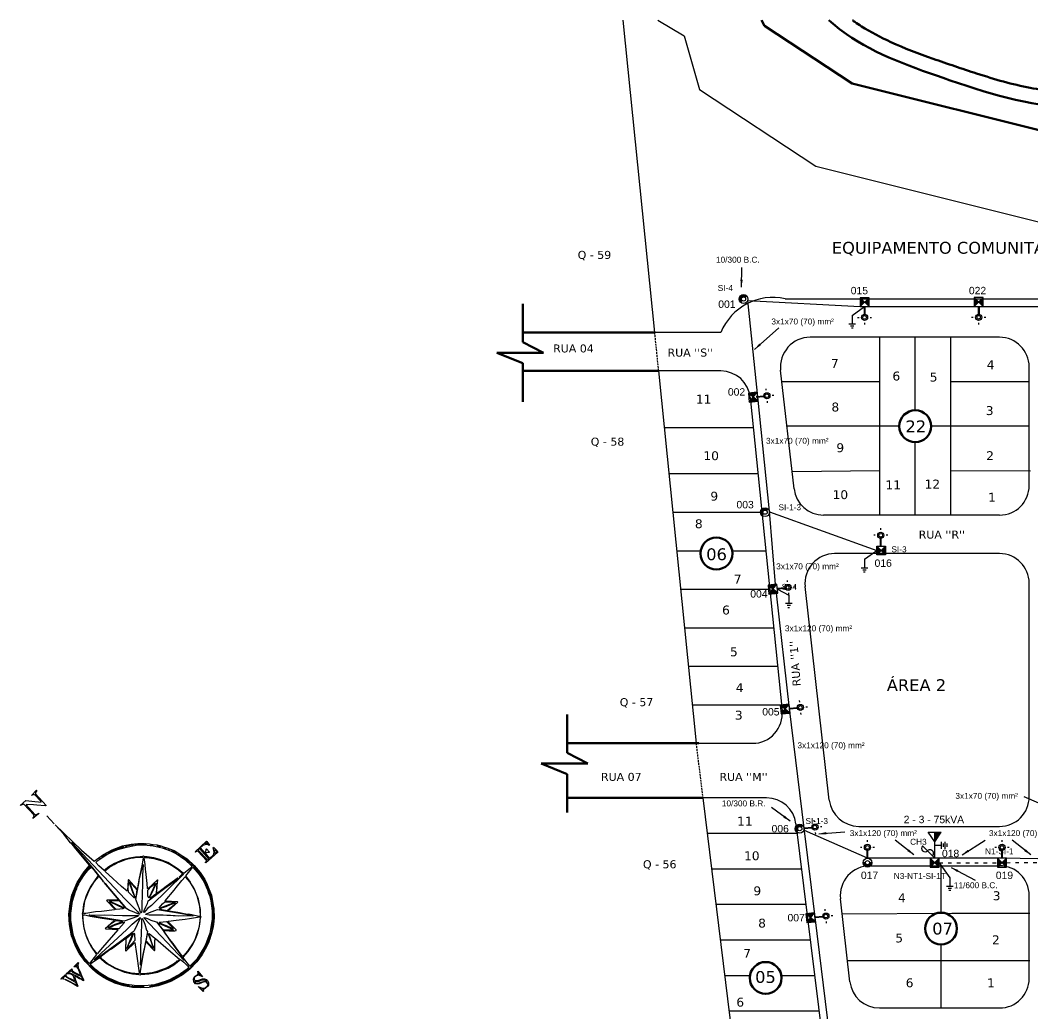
# Model space of a CAD drawing. Header units: millimetres. Extents: x 573 to 1525, y 204 to 1035.
# Drawn here: x 572.7 to 914.3, y 699.4 to 1034.7 of the extents above; entities that cross this region are included whole.
import ezdxf

# ---------------------------------------------------------------- set-up
doc = ezdxf.new("R2010")
doc.units = ezdxf.units.MM
doc.header["$LTSCALE"] = 0.1
doc.linetypes.add('ACAD_ISO03W100', pattern=[30, 12, -18])
doc.linetypes.add('DASHED2', pattern=[9.525, 6.35, -3.175])
for name, color, linetype in [('7', 7, 'Continuous'), ('Aterramento do neutro', 7, 'Continuous'), ('Chave Seccionadora', 7, 'Continuous'), ('DIVISALOTE', 8, 'Continuous'), ('LAGO', 4, 'Continuous'), ('Linha de Alta', 7, 'ACAD_ISO03W100'), ('Linha de Baixa', 7, 'Continuous'), ('LOTEAMENTO', 7, 'Continuous'), ('Luminária', 7, 'Continuous'), ('Numero do Poste', 7, 'Continuous'), ('Posteamento Quadrado', 7, 'Continuous'), ('Posteamento_circular', 7, 'Continuous'), ('Posto de transformação de 75kVA', 7, 'Continuous'), ('TEXTO', 5, 'Continuous'), ('TEXTO_POSTES', 7, 'Continuous')]:
    doc.layers.add(name, color=color, linetype=linetype)
doc.styles.get("Standard").update_dxf_attribs({"font": 'arial.ttf'})
doc.styles.add('TEXTO ARQ', font='verdana.ttf', dxfattribs={"height": 0.13})
doc.dimstyles.new('ISO-25', dxfattribs={"dimtxt": 2.5, "dimasz": 2.5, "dimexe": 1.25, "dimexo": 0.625, "dimtad": 1, "dimtxsty": 'Standard', "dimcen": 2.5, "dimadec": 0, "dimazin": 0, "dimtfac": 1, "dimtmove": 0, "dimatfit": 3, "dimfxl": 1, "dimarcsym": 0})

# ---------------------------------------------------------------- blocks, each defined once
blk = doc.blocks.new('A$C2C4B7220')
at = {"layer": 'Posteamento_circular'}
blk.add_hatch(color=256, dxfattribs=at).paths.add_polyline_path([(0, 1.5), (0.79, 1.5, -1), (2.21, 1.5), (3, 1.5, 1)])
for p, q in [((0.79, 1.5), (0, 1.5)), ((2.21, 1.5), (3, 1.5))]:
    blk.add_line(p, q, dxfattribs=at)
for radius in [1.5, 0.706]:
    blk.add_circle((1.5, 1.5), radius, dxfattribs=at)
blk = doc.blocks.new('A$C36D80377')
at = {"layer": 'Posteamento Quadrado'}
h = blk.add_hatch(color=256, dxfattribs=at)
h.paths.add_polyline_path([(3, 3), (0, 3), (1.5, 1.5)])
h.paths.add_polyline_path([(1.5, 1.5), (0, 0), (3, 0)])
blk.add_hatch(color=256, dxfattribs=at).paths.add_polyline_path([(1.5, 1.5), (0, 0), (3, 0)])
for p, q in [((0, 3), (3, 0)), ((3, 3), (0, 0))]:
    blk.add_line(p, q, dxfattribs=at)
blk.add_lwpolyline([(0, 0), (3, 0), (3, 3), (0, 3)], close=True, dxfattribs=at)
blk = doc.blocks.new('A$C0ECB1C16')
at = {"layer": 'Luminária'}
for p, q in [((2.39, 4.77), (2.39, 4.24)), ((0.54, 2.39), (0, 2.39)), ((2.39, 0.54), (2.39, 0)), ((3.42, 2.51), (3, 2.46)), ((3, 2.32), (3.42, 2.27)), ((6.05, 2.39), (3.01, 2.39)), ((6.05, 2.51), (3.42, 2.51)), ((6.05, 2.27), (3.42, 2.27))]:
    blk.add_line(p, q, dxfattribs=at)
for radius in [1.04, 0.618]:
    blk.add_circle((2.39, 2.39), radius, dxfattribs=at)
blk = doc.blocks.new('A$C71C201EE')
at = {"layer": 'Luminária'}
for p, q in [((0.54, 3.66), (0, 3.66)), ((2.39, 5.51), (2.39, 6.05)), ((4.77, 3.66), (4.24, 3.66)), ((2.32, 3.05), (2.27, 2.63)), ((2.27, 0), (2.27, 2.63)), ((2.39, 0), (2.39, 3.04)), ((2.51, 2.63), (2.46, 3.05)), ((2.51, 0), (2.51, 2.63))]:
    blk.add_line(p, q, dxfattribs=at)
for radius in [1.04, 0.618]:
    blk.add_circle((2.39, 3.66), radius, dxfattribs=at)
blk = doc.blocks.new('A$C0726275B')
at = {"layer": 'Aterramento do neutro'}
for p, q in [((0, 1.12), (2.86, 1.12)), ((2.86, 0), (2.86, 2.25)), ((3.55, 0.56), (3.55, 1.69)), ((4.24, 0.84), (4.24, 1.41))]:
    blk.add_line(p, q, dxfattribs=at)
blk = doc.blocks.new('A$C17DE67E3')
at = {"layer": 'Chave Seccionadora'}
blk.add_line((0, 0), (4.15, 4.09), dxfattribs=at)
for centre, start, end in [((3.32, 3.26), 44.605, 224.442), ((1.64, 1.61), 224.442, 44.605)]:
    blk.add_arc(centre, 1.18, start, end, dxfattribs=at)

msp = doc.modelspace()

# ---------------------------------------------------------------- hatches: boundary and pattern name
at = {"layer": 'Posto de transformação de 75kVA'}
msp.add_hatch(color=256, dxfattribs=at).paths.add_polyline_path([(883.45, 760.72), (881.24, 760.72), (881.24, 757.5)])

# ---------------------------------------------------------------- linework, layer by layer
at = {"layer": '7', "linetype": 'Continuous'}
for points in [[(578.84, 766.96), (576.87, 765.33), (577.32, 765.97), (577.3, 766.58), (573.85, 770.14), (572.67, 769.75), (574.53, 771.41), (577.59, 771.07), (578.8, 770.98), (579.69, 770.89), (579.52, 771.32), (577.68, 773.26), (577.28, 773.47), (576.42, 773.15), (578.1, 774.88), (578.23, 774.75), (577.78, 774.12), (577.79, 773.7), (581.44, 769.71), (581.08, 769.58), (578.26, 769.88), (577.12, 769.91), (574.82, 770.11), (574.64, 769.94), (577.72, 766.62), (578.42, 766.84), (578.92, 767.17), (578.84, 766.96)], [(584.15, 763.54), (581.61, 766.28), (584.15, 763.54)], [(629.84, 714.46), (627.46, 712.54), (623.67, 710.44), (621.86, 709.77), (621.6, 709.6), (619.19, 708.88), (616.21, 708.33), (613.3, 708.19), (610.51, 708.35), (607.63, 708.87), (604.62, 709.79), (602.17, 710.89), (600.71, 711.69), (598.63, 713.14), (597.13, 714.34), (594.56, 717.05), (592.56, 719.89), (591.65, 721.58), (591.19, 722.62), (590.72, 723.67), (590.52, 724.43), (590, 725.79), (589.25, 729.53), (589.1, 733), (589.46, 736.68), (590.12, 739.41), (591.85, 743.72), (594.19, 747.35), (596.04, 749.46), (596.08, 749.63), (590.86, 755.79), (589.67, 757.11), (587.41, 760.04), (584.5, 763.24), (593.38, 754.68), (597.6, 750.94), (600.71, 753.2), (603.68, 754.8), (607.22, 756.06), (610.07, 756.63), (612.31, 756.86), (614.63, 756.93), (614.55, 756.72), (613.53, 756.8), (612.3, 756.68), (611.49, 756.62), (611.38, 756.47), (613.02, 756.49), (615.32, 756.54), (614.9, 756.91), (616.28, 756.82), (617.53, 756.61), (618.64, 756.43), (618.9, 756.5), (619.23, 756.29), (619.79, 756.23), (621.36, 755.68), (621.8, 755.58), (623.41, 755), (624.56, 754.53), (627.57, 752.65), (629.02, 751.68), (631.36, 749.52), (633.4, 747.08), (634.95, 744.7), (635.47, 743.61), (636.11, 742.19), (637.16, 739.44), (637.81, 736.02), (637.96, 735.01), (638.05, 731.86), (637.83, 729.73), (637.76, 728.92), (637.25, 726.51), (636.9, 725.48), (636.62, 724.58), (636.41, 724.14), (636.27, 723.55), (635.57, 722), (634.1, 719.49), (632.3, 716.96), (629.84, 714.46)], [(612.91, 732.93), (610.57, 733.96), (609.59, 734.32), (608.61, 734.8), (601.72, 742.97), (600.91, 743.78), (605.81, 737.85), (605.79, 737.73), (602.03, 737.8), (601.83, 737.65), (604.56, 734.7), (604.42, 734.56), (600.07, 733.97), (598.03, 733.82), (594.75, 733.29), (594.07, 733.24), (593.89, 733.42), (594.31, 736.7), (594.44, 737.31), (594.63, 737.77), (594.71, 738.13), (595.78, 740.8), (596.33, 741.95), (597.7, 744.13), (599.22, 745.74), (599.74, 745.23), (600.73, 743.96), (600.2, 744.86), (597.13, 748.71), (589.92, 757.1), (590.05, 757.23), (608.06, 738.14), (612.36, 733.8), (612.91, 732.93)], [(630.16, 748.6), (627.82, 746.82), (627.25, 747.09), (625.93, 748.29), (622.48, 750.44), (619.72, 751.5), (617.76, 752.02), (615.54, 752.36), (614.55, 752.37), (614.25, 752.61), (613.58, 752.39), (613.11, 752.44), (611.6, 752.26), (609.58, 751.99), (607.23, 751.33), (604.5, 750.14), (602.55, 748.99), (600.94, 747.84), (599.18, 749.32), (598.15, 750.48), (598.87, 751.2), (601.92, 753.23), (603.92, 754.25), (604.7, 754.54), (605.61, 754.88), (608.51, 755.7), (611.79, 756.3), (613.79, 756.41), (615.53, 756.35), (617.56, 756.1), (620.58, 755.4), (623.39, 754.39), (624.45, 753.83), (625.4, 753.39), (626.76, 752.51), (628.26, 751.49), (630.51, 749.31), (630.62, 749.04), (630.16, 748.6)], [(606.34, 755.32), (604.98, 754.91), (602.09, 753.6), (602.31, 753.84), (604.71, 755.01), (606.49, 755.61), (606.34, 755.32)], [(606.92, 755.53), (606.65, 755.44), (606.74, 755.71), (607.03, 755.7), (606.92, 755.53)], [(607.46, 755.69), (607.17, 755.63), (607.29, 755.88), (607.54, 755.91), (607.46, 755.69)], [(608.46, 755.94), (608.29, 755.89), (608.17, 756.05), (608.45, 756.13), (608.46, 755.94)], [(609.69, 756.23), (608.66, 756.02), (608.79, 756.25), (609.64, 756.39), (609.69, 756.23)], [(610.71, 756.33), (609.85, 756.24), (609.91, 756.44), (610.83, 756.58), (610.71, 756.33)], [(617.18, 756.35), (616.81, 756.37), (616.79, 756.5), (617.06, 756.58), (617.24, 756.43), (617.18, 756.35)], [(619.83, 755.78), (619.03, 756.03), (619.26, 756.15), (619.92, 755.9), (619.83, 755.78)], [(621.81, 755.17), (621.35, 755.32), (621.19, 755.53), (621.71, 755.42), (621.88, 755.24), (621.81, 755.17)], [(623, 754.76), (622.67, 754.93), (622.8, 755.05), (623, 754.76)], [(639.18, 753.83), (635.28, 750.33), (635.12, 750.46), (635.51, 750.98), (635.5, 751.17), (632.68, 754.24), (632.24, 754.31), (631.81, 753.94), (631.69, 754.14), (635.48, 757.64), (635.61, 757.62), (636.51, 756.38), (636.37, 756.24), (636.06, 756.41), (635.33, 756.51), (634.23, 756.2), (633.42, 755.47), (634.88, 753.78), (635.08, 753.79), (635.44, 754.62), (635.36, 755), (635.47, 755.15), (636.56, 753.93), (636.38, 753.83), (635.96, 753.89), (635.48, 753.78), (635.18, 753.53), (636.65, 751.92), (637.9, 753.07), (638.14, 753.82), (638.03, 754.67), (637.8, 755.43), (637.93, 755.62), (639.16, 754.37), (639.36, 754.01), (639.18, 753.83)], [(635.97, 751.23), (632.66, 754.64), (633.1, 755.17), (636.34, 751.66), (635.97, 751.23)], [(635.77, 756.68), (634.94, 756.74), (634.91, 756.85), (635.33, 757.25), (635.82, 756.77), (635.77, 756.68)], [(599.33, 751.82), (599.5, 752.01), (599.64, 752.11), (599.33, 751.82)], [(601.56, 753.23), (600.08, 752.39), (600.34, 752.67), (601.8, 753.53), (601.56, 753.23)], [(612.05, 741.58), (609.25, 744.7), (609.07, 744.42), (608.91, 741.01), (608.72, 740.8), (606.86, 742.35), (603.93, 745.07), (601.29, 747.47), (601.24, 747.67), (602.76, 748.94), (604.37, 749.84), (605.44, 750.44), (606.22, 750.73), (608.49, 751.59), (609.99, 751.93), (610.84, 752.07), (612.16, 752.23), (613.87, 752.28), (614.11, 752.06), (613.74, 749.39), (612.82, 745.19), (612.4, 742.57), (612.26, 741.91), (612.05, 741.58)], [(614.44, 733.61), (614.33, 733.75), (614.47, 734.31), (615.04, 735.55), (615.57, 736.65), (615.87, 737.56), (618.16, 739.39), (619.26, 740.15), (621.49, 741.86), (623.38, 743.2), (625.3, 744.68), (625.91, 745.33), (621.87, 742.39), (618.95, 740.18), (618.81, 740.29), (618.87, 742.81), (619.04, 744.47), (618.96, 744.64), (615.72, 741.56), (615.56, 741.69), (615.47, 743.43), (615, 747.47), (614.97, 748.13), (614.83, 749.76), (614.54, 751.42), (614.43, 752.01), (614.62, 752.22), (615.43, 752.22), (617.79, 751.87), (620.88, 750.95), (622.56, 750.17), (624.02, 749.38), (625.75, 748.22), (627.33, 746.75), (627.36, 746.56), (626.28, 745.5), (627.77, 746.5), (616.91, 735.99), (615.66, 734.91), (614.44, 733.61)], [(624.21, 754.23), (623.95, 754.33), (623.93, 754.52), (624.13, 754.39), (624.21, 754.23)], [(625.24, 753.59), (624.41, 754.13), (624.43, 754.22), (625.35, 753.77), (625.24, 753.59)], [(626.57, 752.86), (625.81, 753.36), (625.97, 753.48), (626.64, 753), (626.57, 752.86)], [(628.18, 751.79), (627.05, 752.61), (627.19, 752.75), (627.83, 752.3), (628.16, 751.88), (628.18, 751.79)], [(629.92, 750.33), (628.37, 751.77), (629.03, 751.41), (629.94, 750.53), (629.92, 750.33)], [(638.43, 753.51), (638.31, 753.67), (638.21, 754.63), (638.36, 754.8), (638.95, 754.07), (638.43, 753.51)], [(595.63, 716.14), (593.42, 718.88), (591.35, 722.52), (590.85, 723.97), (590.1, 726.24), (589.33, 730.59), (589.3, 731.62), (589.31, 733.45), (589.48, 735.48), (589.91, 737.95), (590.26, 739.05), (590.46, 739.76), (590.88, 740.87), (591.02, 741.28), (591.22, 741.72), (591.78, 743.06), (592.27, 743.94), (592.53, 744.48), (594.08, 746.83), (595.38, 748.41), (596.32, 749.27), (596.34, 749.14), (593.89, 746.11), (592.05, 742.96), (590.8, 739.85), (590.11, 737.44), (589.61, 734.02), (589.63, 730.38), (590.22, 726.78), (591.08, 723.92), (591.51, 723.02), (592.02, 721.82), (593.45, 719.33), (595.74, 716.32), (595.63, 716.14)], [(596.03, 716.46), (594.48, 718.13), (593.44, 719.78), (592.88, 720.54), (591.43, 723.55), (590.8, 725.5), (590.38, 726.86), (589.77, 731.01), (589.76, 733.35), (590.25, 737.4), (591.29, 740.73), (591.71, 741.66), (591.9, 742.3), (592.43, 743.22), (592.6, 743.67), (594.16, 746.09), (595.73, 748.12), (596.62, 748.92), (597.44, 748.13), (599.01, 746.11), (596.46, 742.49), (595.65, 741.02), (594.88, 739.24), (594.05, 736.35), (593.71, 733.39), (593.54, 733.09), (593.65, 732.94), (593.78, 731.04), (594.12, 728.39), (594.86, 725.58), (595.37, 724.49), (596.18, 722.91), (596.69, 721.89), (598.43, 719.4), (596.03, 716.46)], [(613.5, 733.42), (613.26, 733.78), (612.79, 735.19), (612.53, 735.65), (612.5, 735.97), (611.86, 737.46), (611.79, 737.83), (611.69, 738.01), (612.85, 744.05), (612.84, 744.5), (613.57, 747.72), (613.92, 749.63), (614.13, 749.79), (613.93, 746.13), (613.91, 743.34), (613.64, 736.07), (613.66, 734.09), (613.5, 733.42)], [(629.91, 715.5), (627.73, 718.19), (627.65, 718.54), (629.37, 720.49), (630.92, 722.84), (631.15, 723.34), (631.66, 724.35), (632.58, 726.63), (633.17, 728.95), (633.52, 731.91), (633.67, 732.15), (633.48, 732.43), (633.44, 734.67), (632.81, 738.11), (631.26, 741.96), (630.17, 743.65), (630.13, 743.87), (628.52, 745.94), (630.89, 748.87), (633.07, 746.42), (634.6, 744.08), (635.88, 741.26), (636.24, 740.14), (636.49, 739.33), (636.98, 737.52), (637.44, 734.16), (637.42, 731.34), (636.66, 726.69), (635.33, 723), (634.66, 721.67), (632.27, 717.92), (629.91, 715.5)], [(630.94, 749.37), (630.19, 750.23), (631, 749.53), (630.94, 749.37)], [(632.2, 717.15), (631.87, 717.05), (633.84, 719.84), (634.13, 720.39), (634.69, 721.34), (635.11, 722.2), (635.45, 722.76), (636.35, 725.13), (636.55, 725.84), (637.17, 728.51), (637.38, 729.76), (637.54, 731), (637.57, 733.55), (637.59, 734.48), (637.49, 734.66), (637.52, 735.29), (637.21, 737.02), (636.89, 738.9), (636.29, 740.71), (635.87, 741.71), (635.53, 742.44), (635.24, 743.22), (634.76, 743.99), (634.76, 744.17), (633.34, 746.4), (631.15, 749.15), (631.28, 749.27), (633.23, 746.99), (634.31, 745.38), (635.64, 742.8), (636.14, 741.62), (636.44, 741.03), (637.11, 738.86), (637.13, 738.36), (637.51, 737.04), (637.75, 735.61), (637.81, 733.99), (637.8, 730.83), (637.27, 727.41), (636.87, 725.8), (635.81, 723.04), (634.43, 720.33), (632.2, 717.15)], [(633.21, 732.31), (632.47, 732.35), (629.59, 733.01), (629.09, 732.99), (625.8, 733.61), (622.82, 734.04), (622.63, 734.21), (625.79, 737.08), (625.76, 737.19), (621.74, 737.4), (621.55, 737.56), (624.55, 741.15), (625.24, 742.09), (627.24, 744.41), (628.29, 745.7), (629.92, 743.84), (631.55, 741.01), (632.3, 739.2), (633.16, 735.71), (633.26, 734.32), (633.35, 732.45), (633.21, 732.31)], [(611.2, 738.49), (609.15, 740.5), (609.11, 741.76), (609.2, 743.53), (609.39, 743.71), (610.35, 741.19), (611.31, 738.66), (611.2, 738.49)], [(611.56, 738.66), (611.35, 738.92), (610.06, 742.49), (609.54, 743.85), (609.63, 744.01), (612.06, 741.23), (611.68, 738.84), (611.56, 738.66)], [(616.05, 738.47), (615.77, 739.25), (615.69, 741.11), (616.89, 742.39), (618.23, 743.45), (618.26, 743.24), (616.05, 738.47)], [(618.11, 739.52), (616.46, 738.3), (616.34, 738.54), (616.67, 739.37), (617.14, 740.35), (618.39, 743.02), (618.7, 743.62), (618.8, 743.37), (618.57, 739.99), (618.11, 739.52)], [(607.28, 734.87), (606.25, 734.77), (604.98, 734.67), (602.63, 737.1), (602.97, 737.19), (607.31, 735.24), (607.48, 735.02), (607.28, 734.87)], [(607.97, 735.07), (606.71, 735.62), (603.49, 737.05), (602.78, 737.5), (603.02, 737.62), (606.04, 737.54), (607.78, 735.59), (607.99, 735.26), (607.97, 735.07)], [(630.87, 732.37), (627.64, 732.45), (626.11, 732.43), (624.91, 732.52), (624.31, 732.48), (623.33, 732.59), (622.14, 732.59), (620.87, 732.67), (619.41, 732.73), (616.19, 732.68), (614.91, 732.9), (615.04, 733.09), (616.31, 733.6), (619.03, 734.61), (627.92, 733.11), (630.96, 732.49), (630.87, 732.37)], [(624.84, 736.98), (619.78, 735.07), (619.6, 735.19), (620.64, 736.49), (621.48, 737.26), (623.86, 737.16), (624.86, 737.14), (624.84, 736.98)], [(623.76, 735.42), (622.25, 734.17), (619.84, 734.6), (619.68, 734.73), (620.34, 735.15), (621.93, 735.68), (623.38, 736.29), (624.07, 736.49), (625.12, 736.86), (625.14, 736.74), (623.76, 735.42)], [(598.63, 719.63), (596.82, 721.94), (596.82, 722.12), (595.92, 723.54), (594.74, 726.52), (594.17, 728.96), (593.83, 731.9), (593.87, 732.67), (594, 732.79), (594.45, 732.8), (596.24, 732.43), (600.26, 731.7), (604.24, 731.1), (604.38, 730.91), (601.38, 728.27), (601.59, 728.05), (601.76, 728.14), (605.58, 727.92), (605.59, 727.79), (600.37, 721.78), (598.63, 719.63)], [(612.26, 732.21), (607.79, 730.65), (602.18, 731.6), (597.99, 732.24), (595.98, 732.71), (596.12, 732.85), (597.95, 732.73), (600.94, 732.8), (607.15, 732.61), (609.69, 732.63), (612.53, 732.6), (612.54, 732.47), (612.26, 732.21)], [(610.75, 727.09), (606.08, 723.52), (597.88, 717.58), (597.74, 717.73), (600, 719.84), (608.56, 727.81), (610.46, 729.68), (613.14, 731.95), (613.11, 731.68), (611.16, 727.47), (610.75, 727.09)], [(613.33, 715.79), (613.2, 715.95), (613.31, 718.05), (613.32, 719.74), (613.39, 721.29), (613.38, 722.26), (613.45, 723.73), (613.54, 727.03), (613.68, 729.21), (613.67, 730.07), (613.72, 730.64), (613.65, 731.49), (613.81, 731.68), (614.22, 730.84), (614.68, 729.63), (615.31, 727.67), (615.57, 727.22), (614.78, 722.92), (614.03, 719.4), (613.44, 716.04), (613.33, 715.79)], [(627.98, 717.45), (614.39, 731.81), (614.61, 731.95), (615.63, 731.58), (616.69, 731.02), (618.49, 730.45), (618.62, 730.46), (620.88, 727.53), (623, 724.39), (625.48, 721.04), (627.25, 718.62), (627.98, 717.45)], [(627.86, 719.05), (627.47, 718.72), (625.26, 721.64), (624.22, 723.17), (623, 724.64), (622.95, 724.87), (621.82, 726.25), (621.13, 727.35), (621.33, 727.58), (622.89, 727.48), (624.87, 727.43), (625.27, 727.57), (625.24, 727.75), (622.45, 730.53), (622.71, 730.74), (625.28, 731.05), (628.29, 731.39), (629.75, 731.62), (633.13, 732.13), (633.34, 731.95), (633.1, 729.51), (632.75, 727.77), (631.67, 724.71), (631, 723.38), (629.14, 720.55), (627.86, 719.05)], [(607.21, 730.45), (604.58, 729.52), (602.14, 728.47), (602, 728.62), (603.36, 729.88), (604.79, 730.96), (607.08, 730.65), (607.21, 730.45)], [(605.89, 728.14), (603.81, 728.2), (602.48, 728.3), (602.79, 728.64), (603.52, 728.87), (604.43, 729.31), (606.19, 729.93), (607.2, 730.27), (607.71, 730.36), (607.72, 730.16), (605.89, 728.14)], [(624.23, 727.66), (620.98, 727.8), (619.79, 729.12), (619.34, 729.93), (620.25, 729.67), (622.44, 728.66), (623.99, 728.03), (624.34, 727.77), (624.23, 727.66)], [(624.35, 728.16), (623.72, 728.31), (622.03, 729.09), (621.36, 729.32), (620.35, 729.83), (619.53, 730.21), (619.73, 730.37), (622.07, 730.59), (624.4, 728.25), (624.35, 728.16)], [(612.64, 712.93), (610.06, 713.14), (608.22, 713.56), (606.17, 714.24), (604.78, 714.85), (602.04, 716.45), (600.54, 717.66), (599.59, 718.61), (602.45, 720.77), (603.42, 721.41), (604.79, 722.37), (607.94, 724.77), (608.12, 724.8), (608.26, 724.65), (608.13, 720.84), (608.25, 720.61), (611.33, 723.53), (611.91, 719.63), (612.67, 714.04), (612.83, 713.14), (612.64, 712.93)], [(608.49, 721.36), (608.33, 721.56), (608.43, 724.29), (608.47, 724.95), (610.23, 726.42), (610.71, 726.66), (609.11, 722.72), (608.49, 721.36)], [(608.98, 721.58), (608.86, 721.78), (609.25, 722.58), (609.24, 722.85), (610.05, 724.39), (610.38, 725.34), (611.04, 726.59), (611.18, 726.3), (611.38, 724.11), (608.98, 721.58)], [(625.96, 717.36), (625.76, 717.2), (625.48, 717.28), (625.51, 717.1), (624.74, 716.44), (622.27, 714.97), (618.45, 713.54), (617.22, 713.28), (614.53, 712.87), (613.47, 712.87), (613.19, 713.13), (614.16, 719.15), (614.86, 722.4), (614.93, 723.13), (614.97, 723.39), (615.21, 723.58), (617.94, 720.71), (618.11, 721.01), (618.1, 724.22), (618.26, 724.8), (622.73, 721.05), (626.43, 717.9), (625.96, 717.36)], [(617.48, 721.49), (615.17, 724.03), (615.54, 725.74), (615.58, 726.14), (615.75, 726.33), (616.02, 725.82), (617.54, 721.83), (617.48, 721.49)], [(617.84, 721.84), (617.46, 722.35), (616.37, 725.53), (616, 726.43), (616.15, 726.57), (618.03, 725), (617.94, 723.33), (618.01, 722.52), (617.84, 721.84)], [(628.67, 714.32), (626.79, 712.88), (623.29, 710.96), (621.96, 710.4), (617.98, 709.24), (614.72, 708.91), (612.04, 708.85), (609.38, 709.17), (608.52, 709.3), (606.18, 709.88), (604.14, 710.74), (602.04, 711.65), (599.67, 713.15), (598.03, 714.39), (596.28, 716.16), (597.05, 716.86), (598.57, 717.85), (599.44, 718.4), (601.82, 716.42), (604.6, 714.79), (607.8, 713.45), (610.54, 712.89), (612.73, 712.7), (613.08, 712.54), (613.37, 712.71), (616.09, 712.88), (619.09, 713.52), (620.4, 713.99), (622.54, 714.87), (624.46, 715.99), (626.69, 717.7), (627.84, 716.9), (629.59, 715.2), (628.67, 714.32)], [(591.96, 708.66), (589.98, 709.86), (587.77, 710.96), (587.87, 711.12), (589.41, 710.38), (591.43, 709.18), (591.72, 709.1), (591.54, 709.81), (591.2, 710.16), (588.4, 711.63), (587.82, 712.13), (587.64, 712.1), (587.07, 711.48), (587.42, 711.11), (586.72, 711.22), (586.52, 711.07), (586.4, 711.19), (587.96, 712.68), (588.18, 712.12), (588.73, 711.66), (590.98, 710.65), (591.12, 710.88), (590.58, 712.37), (589.69, 712.85), (589.15, 712.94), (588.36, 712.82), (588.2, 712.91), (590.04, 714.66), (590.21, 714.05), (590.87, 713.45), (592.86, 712.43), (593.01, 712.68), (592.16, 714.75), (591.78, 715.26), (590.76, 715.27), (592.2, 716.71), (592.32, 716.58), (592.05, 715.94), (592.26, 714.95), (592.82, 713.8), (593.36, 712.31), (593.98, 711), (594, 710.5), (593.13, 711.08), (592.72, 711.22), (591.41, 712.04), (591.15, 712.14), (590.98, 712.01), (591.31, 710.78), (592.11, 708.81), (591.96, 708.66)], [(593.47, 711.05), (592.84, 711.39), (591.61, 712.12), (589.75, 712.98), (589.14, 713.1), (588.88, 713.31), (589.79, 714.07), (590.39, 713.41), (591.17, 713.03), (591.88, 712.66), (593.09, 712.12), (593.42, 711.77), (593.62, 711.16), (593.47, 711.05)], [(591.77, 715.5), (591.49, 715.61), (591.89, 715.93), (591.92, 715.64), (591.77, 715.5)], [(607.25, 709.2), (605.34, 709.77), (602.26, 711.05), (601.02, 711.8), (598.72, 713.3), (596.96, 714.78), (595.93, 715.83), (596.11, 716.01), (597.18, 714.92), (599.61, 713.02), (602.13, 711.38), (602.8, 711.15), (603.3, 710.81), (605.43, 710.04), (606.72, 709.61), (607.34, 709.32), (607.25, 709.2)], [(629.7, 714.6), (627.78, 713.05), (627.64, 713.2), (629.8, 714.98), (629.89, 714.78), (629.7, 714.6)], [(630.29, 715.09), (630.12, 715.28), (631.79, 716.94), (631.7, 716.67), (630.29, 715.09)], [(626.37, 712.14), (622.91, 710.32), (621.64, 709.81), (618.87, 709.04), (618.97, 709.3), (621.47, 709.99), (622.92, 710.61), (624.74, 711.46), (626.83, 712.65), (626.37, 712.14)], [(627.43, 712.86), (627.08, 712.57), (626.94, 712.71), (627.37, 713.12), (627.43, 712.86)], [(634.37, 706.95), (632.68, 708.61), (634.07, 708.11), (635.12, 708.19), (635.85, 708.89), (636.05, 709.42), (635.35, 710.2), (634.63, 710.18), (633.87, 709.87), (633.09, 709.59), (632.63, 709.4), (631.86, 709.51), (631.21, 710.19), (631.11, 711.07), (631.34, 711.79), (631.68, 712.17), (632.3, 712.52), (632.72, 712.92), (632.64, 713.82), (634.15, 711.93), (632.91, 712.43), (632.17, 712.29), (631.52, 711.78), (631.34, 711.43), (631.38, 711.05), (631.73, 710.68), (632.58, 710.71), (634.21, 711.25), (634.84, 711.25), (635.46, 711), (635.81, 710.63), (636.15, 709.9), (636.15, 709.1), (635.99, 708.74), (635.15, 708.04), (634.42, 707.52), (634.46, 707.04), (634.37, 706.95)], [(635.39, 710.37), (634.96, 710.38), (633.96, 710.14), (632.42, 709.55), (632.06, 709.6), (631.49, 710.24), (631.67, 710.38), (632.38, 710.25), (633.02, 710.47), (633.74, 710.74), (634.66, 710.88), (635.09, 710.79), (635.48, 710.5), (635.39, 710.37)], [(633.32, 712.47), (632.8, 712.69), (632.99, 713), (633.38, 712.71), (633.41, 712.45), (633.32, 712.47)], [(609.66, 708.69), (608.6, 708.84), (607.57, 709.09), (607.46, 709.27), (609.52, 708.95), (609.66, 708.69)], [(610.65, 708.58), (610.31, 708.64), (610.33, 708.8), (610.69, 708.79), (610.65, 708.58)], [(612.35, 708.44), (610.95, 708.52), (611.06, 708.76), (612.23, 708.65), (612.35, 708.44)], [(614.18, 708.43), (612.71, 708.44), (612.8, 708.59), (614.2, 708.59), (614.18, 708.43)], [(616.61, 708.64), (616.38, 708.63), (616.67, 708.8), (616.61, 708.64)], [(617.88, 708.79), (617.03, 708.69), (617.03, 708.87), (617.9, 709.06), (617.97, 708.88), (617.88, 708.79)], [(618.6, 708.95), (618.15, 708.87), (618.21, 709.11), (618.66, 709.26), (618.67, 708.95), (618.6, 708.95)], [(634.15, 707.62), (633.92, 707.79), (634.3, 707.94), (634.15, 707.62)]]:
    msp.add_lwpolyline(points, dxfattribs=at)
at = {"layer": 'Aterramento do neutro'}
for p, q in [((853.4, 935.11), (857.56, 938.05)), ((857.49, 852.82), (861.64, 855.77)), ((828.15, 842.73), (831.95, 840.71)), ((882.74, 750.43), (886.32, 745.34))]:
    msp.add_line(p, q, dxfattribs=at)
at = {"layer": 'DIVISALOTE'}
for p, q in [((862.66, 867.7), (862.66, 927.7)), ((874.66, 903.07), (874.66, 927.7)), ((886.66, 867.7), (886.66, 927.7)), ((862.66, 912.7), (829.68, 912.7)), ((912.97, 912.7), (886.66, 912.7)), ((790.17, 897.32), (820.03, 897.32)), ((865.88, 897.7), (831.38, 897.7)), ((869.29, 897.7), (865.88, 897.7)), ((886.66, 897.7), (880.04, 897.7)), ((913.11, 897.7), (886.66, 897.7)), ((874.66, 888.92), (874.66, 892.32)), ((874.66, 867.7), (874.66, 888.92)), ((791.48, 881.7), (821.61, 881.7)), ((862.66, 882.7), (833.12, 882.32)), ((913.5, 882.58), (886.66, 882.68)), ((792.8, 868.7), (822.93, 868.7)), ((794.11, 855.7), (801.23, 855.7)), ((797.67, 855.7), (802.29, 855.7)), ((812.87, 855.7), (824.25, 855.7)), ((795.43, 842.7), (825.57, 842.7)), ((796.75, 829.7), (826.89, 829.7)), ((798.06, 816.7), (828.21, 816.7)), ((799.38, 803.7), (829.52, 803.7)), ((834.81, 760.29), (804.42, 760.29)), ((836.28, 748.29), (805.9, 748.29)), ((883.36, 733.56), (883.36, 749.39)), ((837.75, 736.29), (807.37, 736.29)), ((850.01, 733.15), (886.98, 733.39)), ((886.98, 733.39), (913.36, 733.39)), ((839.23, 724.29), (808.84, 724.29)), ((883.36, 716.61), (883.36, 722.81)), ((851.8, 717.39), (886.98, 717.39)), ((883.36, 701.39), (883.36, 716.61)), ((886.98, 717.39), (913.36, 717.39)), ((818.24, 712.29), (810.32, 712.29)), ((818.86, 712.29), (818.24, 712.29)), ((840.7, 712.29), (829.51, 712.29)), ((842.17, 700.29), (811.79, 700.29))]:
    msp.add_line(p, q, dxfattribs=at)
at = {"layer": 'DIVISALOTE', "lineweight": 100}
for centre in [(874.66, 897.7), (807.58, 854.74), (883.36, 728.19), (824.18, 711.53)]:
    msp.add_circle(centre, 5.38, dxfattribs=at)
at = {"layer": 'LAGO', "lineweight": 100}
for points, knots in [([(1462.06, 644.1), (1462.61, 660.73), (1439.57, 700.1), (1468.2, 746.56), (1471.95, 812.75), (1473.83, 875.49), (1439.13, 926.99), (1429.75, 969.13), (1357.54, 1000.03), (1270.32, 1011.26), (1193.28, 969.83), (1129.53, 1001.82), (1072.08, 1023.48), (1030.82, 993.52), (981.75, 1026.02), (933.58, 999.02), (889.39, 1013.23), (858.55, 1024.06), (847.39, 1033.05), (845.53, 1034.69)], [469.927495, 469.927495, 469.927495, 469.927495, 515.302083, 561.553533, 627.177927, 687.327653, 765.941716, 803.044037, 895.803918, 992.150046, 1050.67284, 1148.336728, 1190.597263, 1233.672696, 1283.026556, 1336.757734, 1380.334038, 1416.623434, 1424.287961, 1424.287961, 1424.287961, 1424.287961]), ([(1472.91, 871.46), (1472.58, 872.68), (1472.22, 873.89), (1471.24, 877.03), (1470.59, 878.95), (1468.51, 884.68), (1466.95, 888.44), (1462.41, 898.61), (1459.23, 904.88), (1453.04, 916.84), (1450.03, 922.53), (1446.67, 929.47), (1445.91, 931.09), (1444.78, 933.62), (1444.38, 934.56), (1443.65, 936.33), (1443.32, 937.15), (1442.68, 938.8), (1442.38, 939.63), (1441.48, 942.08), (1440.92, 943.7), (1439.56, 947.52), (1438.75, 949.71), (1436.87, 954.1), (1435.8, 956.29), (1433.78, 959.59), (1433.02, 960.71), (1431.37, 962.9), (1430.49, 963.96), (1427.69, 967.08), (1425.61, 969.07), (1418.95, 974.64), (1413.86, 978), (1402.67, 984.21), (1396.57, 987.06), (1383.67, 992.3), (1376.88, 994.69), (1366.4, 997.97), (1362.84, 999.01), (1352.1, 1001.98), (1344.84, 1003.75), (1330.23, 1006.69), (1322.87, 1007.86), (1307.63, 1009.49), (1299.75, 1009.88), (1288.2, 1009.65), (1284.5, 1009.46), (1273.46, 1008.45), (1266.16, 1007.23), (1256.14, 1004.64), (1253.33, 1003.8), (1247.81, 1002.02), (1245.08, 1001.07), (1236.84, 998.09), (1231.43, 996), (1220.82, 992.27), (1215.62, 990.63), (1208.75, 989.09), (1207, 988.76), (1204.04, 988.31), (1202.83, 988.16), (1200.38, 987.92), (1199.16, 987.84), (1195.47, 987.68), (1193, 987.7), (1184.41, 988.16), (1178.21, 989.17), (1165.64, 992.21), (1159.28, 994.23), (1146.44, 998.9), (1139.96, 1001.54), (1128.47, 1006.37), (1123.47, 1008.53), (1116.66, 1011.4), (1114.87, 1012.15), (1111.26, 1013.64), (1109.45, 1014.38), (1103.98, 1016.52), (1100.29, 1017.84), (1092.8, 1020.03), (1089, 1020.89), (1081.91, 1021.76), (1078.63, 1021.87), (1074.33, 1021.54), (1073.33, 1021.43), (1071.55, 1021.17), (1070.77, 1021.03), (1069.23, 1020.72), (1068.47, 1020.55), (1066.19, 1019.97), (1064.71, 1019.53), (1060.17, 1018.03), (1057.2, 1016.83), (1051.4, 1014.44), (1048.56, 1013.24), (1043.02, 1011.16), (1040.32, 1010.27), (1036.63, 1009.42), (1035.56, 1009.23), (1033.8, 1008.98), (1033.1, 1008.91), (1031.78, 1008.83), (1031.16, 1008.81), (1029.9, 1008.81), (1029.27, 1008.83), (1027.34, 1008.95), (1026.03, 1009.11), (1021.48, 1009.87), (1018.13, 1010.79), (1011.18, 1013), (1007.59, 1014.3), (1000.23, 1016.81), (996.45, 1018.04), (991.01, 1019.34), (989.43, 1019.66), (986.77, 1020.1), (985.69, 1020.24), (983.64, 1020.45), (982.68, 1020.51), (980.77, 1020.59), (979.81, 1020.6), (976.97, 1020.56), (975.1, 1020.43), (968.45, 1019.7), (963.8, 1018.67), (954.72, 1016.32), (950.29, 1015), (941.66, 1012.68), (937.45, 1011.68), (932.26, 1010.98), (931.17, 1010.86), (928.72, 1010.67), (927.36, 1010.62), (924.61, 1010.62), (923.23, 1010.68), (919.06, 1010.98), (916.24, 1011.36), (907.53, 1013.01), (901.5, 1014.75), (892.89, 1017.53), (890.46, 1018.34), (885.55, 1020.01), (883.09, 1020.84), (875.75, 1023.44), (870.95, 1025.28), (862.92, 1028.94), (859.57, 1030.69), (855.75, 1033.11), (854.98, 1033.63), (853.98, 1034.33), (853.73, 1034.51), (853.48, 1034.69)], [688.091391, 688.091391, 688.091391, 688.091391, 691.944058, 691.944058, 698.12943, 698.12943, 710.500174, 710.500174, 732.207644, 732.207644, 753.915114, 753.915114, 760.745782, 760.745782, 764.891054, 764.891054, 768.683358, 768.683358, 772.475662, 772.475662, 780.060269, 780.060269, 790.347068, 790.347068, 800.633866, 800.633866, 806.006152, 806.006152, 811.378439, 811.378439, 822.123012, 822.123012, 842.924814, 842.924814, 863.726617, 863.726617, 884.528419, 884.528419, 895.064607, 895.064607, 916.136982, 916.136982, 937.209357, 937.209357, 959.74053, 959.74053, 970.402564, 970.402564, 991.72663, 991.72663, 1000.17427, 1000.17427, 1008.621909, 1008.621909, 1026.030576, 1026.030576, 1043.439244, 1043.439244, 1049.443563, 1049.443563, 1053.649184, 1053.649184, 1057.854804, 1057.854804, 1066.266044, 1066.266044, 1086.863086, 1086.863086, 1107.460128, 1107.460128, 1128.05717, 1128.05717, 1143.82322, 1143.82322, 1149.471297, 1149.471297, 1155.119375, 1155.119375, 1166.41553, 1166.41553, 1177.711685, 1177.711685, 1187.149171, 1187.149171, 1189.99794, 1189.99794, 1192.216097, 1192.216097, 1194.434254, 1194.434254, 1198.870569, 1198.870569, 1208.141095, 1208.141095, 1217.411622, 1217.411622, 1226.682148, 1226.682148, 1230.496705, 1230.496705, 1233.076753, 1233.076753, 1235.368651, 1235.368651, 1237.66055, 1237.66055, 1242.244347, 1242.244347, 1253.163877, 1253.163877, 1264.083407, 1264.083407, 1275.002937, 1275.002937, 1279.370646, 1279.370646, 1282.311729, 1282.311729, 1284.903876, 1284.903876, 1287.496023, 1287.496023, 1292.680317, 1292.680317, 1306.071576, 1306.071576, 1319.462835, 1319.462835, 1332.854095, 1332.854095, 1336.461603, 1336.461603, 1341.000216, 1341.000216, 1345.538829, 1345.538829, 1354.616055, 1354.616055, 1373.204421, 1373.204421, 1380.398189, 1380.398189, 1387.591956, 1387.591956, 1402.139137, 1402.139137, 1413.678543, 1413.678543, 1416.698563, 1416.698563, 1417.718321, 1417.718321, 1417.718321, 1417.718321])]:
    msp.add_open_spline(points, degree=3, knots=knots, dxfattribs=at)
at = {"layer": 'Linha de Alta'}
for p, q in [((882.74, 750.43), (902.44, 750.43)), ((905.44, 750.43), (939.61, 750.73))]:
    msp.add_line(p, q, dxfattribs=at)
at = {"layer": 'Linha de Baixa'}
for p, q in [((821.49, 907.66), (818.12, 940.08)), ((818.12, 940.08), (856.06, 938.05)), ((856.06, 938.05), (896.17, 938.12)), ((896.17, 938.12), (925.07, 938.12)), ((825.46, 869.01), (821.49, 907.66)), ((827.5, 844.31), (825.46, 869.01)), ((825.51, 868.86), (861.64, 855.77)), ((832.25, 802.42), (827.84, 841.36)), ((837.17, 762.04), (832.25, 802.42)), ((840.87, 732.01), (837.17, 762.04)), ((858.54, 751.93), (837.25, 761.34)), ((881.24, 751.93), (858.54, 751.93)), ((903.94, 751.93), (881.24, 751.93)), ((938.8, 751.35), (903.94, 751.93)), ((845.9, 690.81), (840.87, 732.01))]:
    msp.add_line(p, q, dxfattribs=at)
at = {"layer": 'LOTEAMENTO'}
for p, q in [((776, 1034.69), (786.66, 929.34)), ((787.8, 1034.69), (796.64, 1029.4)), ((796.64, 1029.4), (801.86, 1011.28)), ((801.86, 1011.28), (841.11, 985.43)), ((841.11, 985.43), (923.58, 964.85)), ((830.78, 940.7), (1377.11, 940.7)), ((809.06, 929.34), (786.66, 929.34)), ((903.11, 927.7), (839.18, 927.7)), ((787.98, 916.34), (800.69, 790.7)), ((809.06, 916.34), (787.98, 916.34)), ((833.77, 876.57), (829.24, 916.57)), ((913.11, 877.7), (913.11, 917.7)), ((819.01, 907.34), (829.73, 801.7)), ((903.11, 867.7), (843.71, 867.7)), ((903.11, 854.7), (847.44, 854.7)), ((894.91, 854.7), (857.43, 854.7)), ((913.11, 772.67), (913.11, 844.7)), ((845.66, 771.56), (837.51, 843.57)), ((800.69, 790.7), (819.78, 790.7)), ((802.95, 772.29), (819.15, 640.29)), ((824.49, 772.29), (802.95, 772.29)), ((834.41, 763.5), (848.18, 651.31)), ((855.6, 762.69), (903.11, 762.67)), ((859.37, 749.39), (903.11, 749.39)), ((852.6, 710.26), (849.43, 738.26)), ((913.11, 711.39), (913.11, 739.39)), ((862.54, 701.39), (903.11, 701.39))]:
    msp.add_line(p, q, dxfattribs=at)
at = {"layer": 'LOTEAMENTO', "lineweight": 100}
for p, q in [((822.77, 1034.69), (823.78, 1032.77)), ((823.78, 1032.77), (853.34, 1013.3)), ((853.34, 1013.3), (924.55, 995.53)), ((742.28, 939.02), (742.28, 926.11)), ((786.64, 929.34), (742.28, 929.34)), ((749.17, 922.49), (742.28, 926.11)), ((749.17, 922.49), (733.52, 922.49)), ((733.52, 922.49), (742.28, 918.98)), ((742.28, 918.98), (742.28, 905.96)), ((787.98, 916.34), (742.28, 916.34)), ((757.25, 800.38), (757.25, 787.47)), ((801.62, 790.7), (757.25, 790.7)), ((764.14, 783.85), (757.25, 787.47)), ((764.14, 783.85), (748.49, 783.85)), ((748.49, 783.85), (757.25, 780.34)), ((757.25, 780.34), (757.25, 767.32)), ((802.95, 772.29), (757.25, 772.29))]:
    msp.add_line(p, q, dxfattribs=at)
at = {"layer": 'LOTEAMENTO', "linetype": 'DASHED2'}
for p, q in [((786.66, 929.34), (787.98, 916.34)), ((800.69, 790.7), (802.95, 772.29))]:
    msp.add_line(p, q, dxfattribs=at)
at = {"layer": 'LOTEAMENTO'}
for centre, radius, start, end in [((826.64, 922.18), 18.98, 77.3926, 157.8363), ((839.18, 917.7), 10, 90, 186.4608), ((903.11, 917.7), 10, 0, 90), ((809.06, 906.34), 10, 5.7911, 90), ((843.71, 877.7), 10, 186.4608, 270), ((903.11, 877.7), 10, 270, 0), ((847.44, 844.7), 10, 90, 186.4608), ((903.11, 844.7), 10, 0, 90), ((819.78, 800.7), 10, 270, 5.7911), ((824.49, 762.29), 10, 6.9959, 90), ((903.11, 772.67), 10, 269.9844, 0), ((855.6, 772.69), 10, 186.4608, 269.9844), ((859.37, 739.39), 10, 90, 186.4608), ((903.11, 739.39), 10, 0, 90), ((903.11, 711.39), 10, 270, 0), ((862.54, 711.39), 10, 186.4608, 270)]:
    msp.add_arc(centre, radius, start, end, dxfattribs=at)
at = {"layer": 'Posto de transformação de 75kVA'}
for p, q in [((881.24, 757.5), (879.03, 760.72)), ((879.03, 760.72), (883.45, 760.72)), ((881.24, 757.5), (883.45, 760.72)), ((881.24, 751.93), (881.24, 760.72)), ((881.24, 756.32), (883.55, 756.32)), ((883.55, 755.15), (883.55, 757.5)), ((884.12, 756.91), (884.12, 755.74)), ((884.7, 755.15), (884.7, 757.5)), ((885.28, 756.91), (885.28, 755.74))]:
    msp.add_line(p, q, dxfattribs=at)

# ---------------------------------------------------------------- block references
at = {"layer": 'Aterramento do neutro', "rotation": 270}
for p in [(852.28, 935.11), (856.36, 852.82), (885.2, 745.34)]:
    msp.add_blockref('A$C0726275B', p, dxfattribs=at)
at = {"layer": 'Aterramento do neutro', "xscale": -1, "rotation": 90.00000000000192}
msp.add_blockref('A$C0726275B', (833.08, 840.71), dxfattribs=at)
at = {"layer": 'Chave Seccionadora', "rotation": 90}
msp.add_blockref('A$C17DE67E3', (881.24, 751.93), dxfattribs=at)
at = {"layer": 'Luminária'}
for p, rotation in [((859.94, 932.01), 90), ((898.44, 932.07), 90), ((826.72, 910.61), 186), ((860.64, 863.31), 270), ((833.9, 845.93), 186), ((838.01, 805.43), 186), ((842.94, 765.05), 186), ((846.63, 735.01), 186)]:
    msp.add_blockref('A$C0ECB1C16', p, dxfattribs=dict(at, rotation=rotation))
for p in [(856.15, 751.93), (901.55, 751.93)]:
    msp.add_blockref('A$C71C201EE', p, dxfattribs=at)
at = {"layer": 'Posteamento Quadrado'}
for p, rotation in [((859.06, 938.05), 90), ((897.55, 938.12), 90), ((821.34, 909.15), 186), ((827.98, 844.38), 186), ((832.09, 803.91), 186), ((879.74, 751.93), 270), ((902.44, 751.93), 270), ((840.71, 733.5), 186)]:
    msp.add_blockref('A$C36D80377', p, dxfattribs=dict(at, rotation=rotation))
at = {"layer": 'Posteamento Quadrado', "xscale": -1, "rotation": 89.99999999999999}
msp.add_blockref('A$C36D80377', (864.64, 857.27), dxfattribs=at)
at = {"layer": 'Posteamento_circular'}
for p, rotation in [((816.72, 938.49), 45), ((823.99, 866.57), 45), ((835.69, 759.76), 45), ((859.95, 752.01), 183.4751779811627)]:
    msp.add_blockref('A$C2C4B7220', p, dxfattribs=dict(at, rotation=rotation))

# ---------------------------------------------------------------- texts
at = {"layer": 'Numero do Poste', "char_height": 2.5, "width": 5.5819, "attachment_point": 1}
for s, insert in [('015', (852.89, 944.73)), ('022', (892.76, 944.73)), ('001', (808.19, 940.14)), ('002', (811.44, 910.53)), ('003', (814.34, 872.5)), ('016', (860.93, 852.75)), ('004', (819, 842.39)), ('005', (823.03, 802.6)), ('006', (826.18, 763.15)), ('018', (883.67, 754.79)), ('017', (856.32, 747.41)), ('019', (901.84, 747.41)), ('007', (831.56, 733.12))]:
    msp.add_mtext(s, dxfattribs=dict(at, insert=insert))
at = {"layer": 'Posto de transformação de 75kVA', "insert": (870.76, 766.25), "char_height": 2.5, "width": 21.2089, "attachment_point": 1}
msp.add_mtext('2 - 3 - 75kVA', dxfattribs=at)
at = {"layer": 'TEXTO', "style": 'TEXTO ARQ'}
for s, height, p in [('EQUIPAMENTO COMUNITÁRIO', 4, (846.51, 955.92)), ('Q - 59', 2.7, (760.76, 954.16)), ('RUA 04', 2.7, (752.47, 922.6)), ("RUA ''S''", 2.7, (791.07, 921.21)), ('7', 3, (846.19, 917.35)), ('4', 3, (898.77, 916.94)), ('6', 3, (866.96, 913.13)), ('5', 3, (879.55, 912.79)), ('11', 3, (800.63, 905.35)), ('8', 3, (846.38, 902.68)), ('3', 3, (898.46, 901.48)), ('22', 4, (871.36, 895.65)), ('Q - 58', 2.7, (765.17, 891.15)), ('9', 3, (848.04, 888.95)), ('10', 3, (803.18, 886.25)), ('2', 3, (898.59, 886.26)), ('11', 3, (864.6, 876.42)), ('12', 3, (877.81, 876.68)), ('9', 3, (805.53, 872.6)), ('10', 3, (846.77, 873.11)), ('1', 3, (899.24, 872.24)), ('8', 3, (800.31, 863.29)), ("RUA ''R''", 2.7, (875.82, 859.8)), ('06', 4, (804.13, 852.5)), ('7', 3, (813.44, 844.63)), ('6', 3, (809.49, 834.18)), ('5', 3, (812.15, 820.08)), ('ÁREA 2', 4, (865.06, 808.33)), ('4', 3, (814.11, 807.99)), ('Q - 57', 2.7, (774.95, 803.24)), ('3', 3, (813.8, 798.71)), ('RUA 07', 2.7, (768.62, 778.04)), ("RUA ''M''", 2.7, (808.59, 778.04)), ('11', 3, (814.55, 762.95)), ('10', 3, (816.89, 751.26)), ('Q - 56', 2.7, (782.78, 748.54)), ('9', 3, (820.05, 739.43)), ('4', 3, (868.83, 737.07)), ('3', 3, (900.8, 737.77)), ('8', 3, (821.66, 728.53)), ('07', 4, (880.39, 726.18)), ('5', 3, (867.91, 723.52)), ('2', 3, (900.55, 722.9)), ('7', 3, (816.61, 718.33)), ('05', 4, (820.63, 709.86)), ('6', 3, (871.44, 708.39)), ('1', 3, (898.91, 708.38)), ('6', 3, (814.29, 701.86))]:
    msp.add_text(s, height=height, dxfattribs=at).set_placement(p)
msp.add_text("RUA ''1''", height=2.7, rotation=94.0795, dxfattribs=at).set_placement((836.01, 810.04))
at = {"layer": 'TEXTO_POSTES', "char_height": 2, "attachment_point": 1}
for s, insert, width in [('10/300 B.C.', (807.42, 954.89), 23.2929), ('SI-4', (808.02, 945.37), 8.5256), ('3x1x70 (70) mm²', (826.11, 934.04), 27.3017), ('3x1x70 (70) mm²', (824.29, 893.78), 27.3017), ('SI-1-3', (828.52, 871.36), 8.5256), ('SI-3', (866.62, 857.17), 5.9626), ('3x1x70 (70) mm²', (827.74, 851.42), 27.3017), ('SI-4', (829.6, 844.5), 9.6181), ('3x1x120 (70) mm²', (830.69, 830.5), 27.3017), ('3x1x120 (70) mm²', (834.91, 791.03), 27.3017), ('3x1x70 (70) mm²', (888.2, 773.97), 27.3017), ('10/300 B.R.', (809.4, 771.42), 17.0304), ('SI-1-3', (837.62, 765.48), 8.5256), ('3x1x120 (70) mm²', (852.55, 761.4), 27.3017), ('CH3', (872.92, 758.48), 16.3629), ('3x1x120 (70) mm²', (899.52, 761.4), 27.3017), ('N1-SI-1', (898.19, 755.28), 15.4531), ('N3-NT1-SI-1T', (867.42, 746.92), 9.6181), ('11/600 B.C.', (887.69, 743.81), 15.4531)]:
    msp.add_mtext(s, dxfattribs=dict(at, insert=insert, width=width))

# ---------------------------------------------------------------- leaders
at = {"layer": 'TEXTO_POSTES'}
for points in [[(815.99, 944.62), (816.14, 951.22)], [(820.44, 923.64), (828.6, 930.87)], [(922.17, 767.98), (911.39, 772.62)], [(832.42, 764.48), (826.17, 768.99)], [(842.15, 760.18), (850.9, 760.81)], [(874.19, 753.1), (867.87, 758.06)], [(890.49, 753.1), (898.26, 758.06)], [(913.65, 753.1), (907.33, 758.06)], [(886.81, 748.77), (894.86, 744.58)]]:
    msp.add_leader(points, dimstyle='ISO-25', override={"dimgap": 0.625, "dimtad": 0}, dxfattribs=at)

doc.saveas('drawing.dxf')
